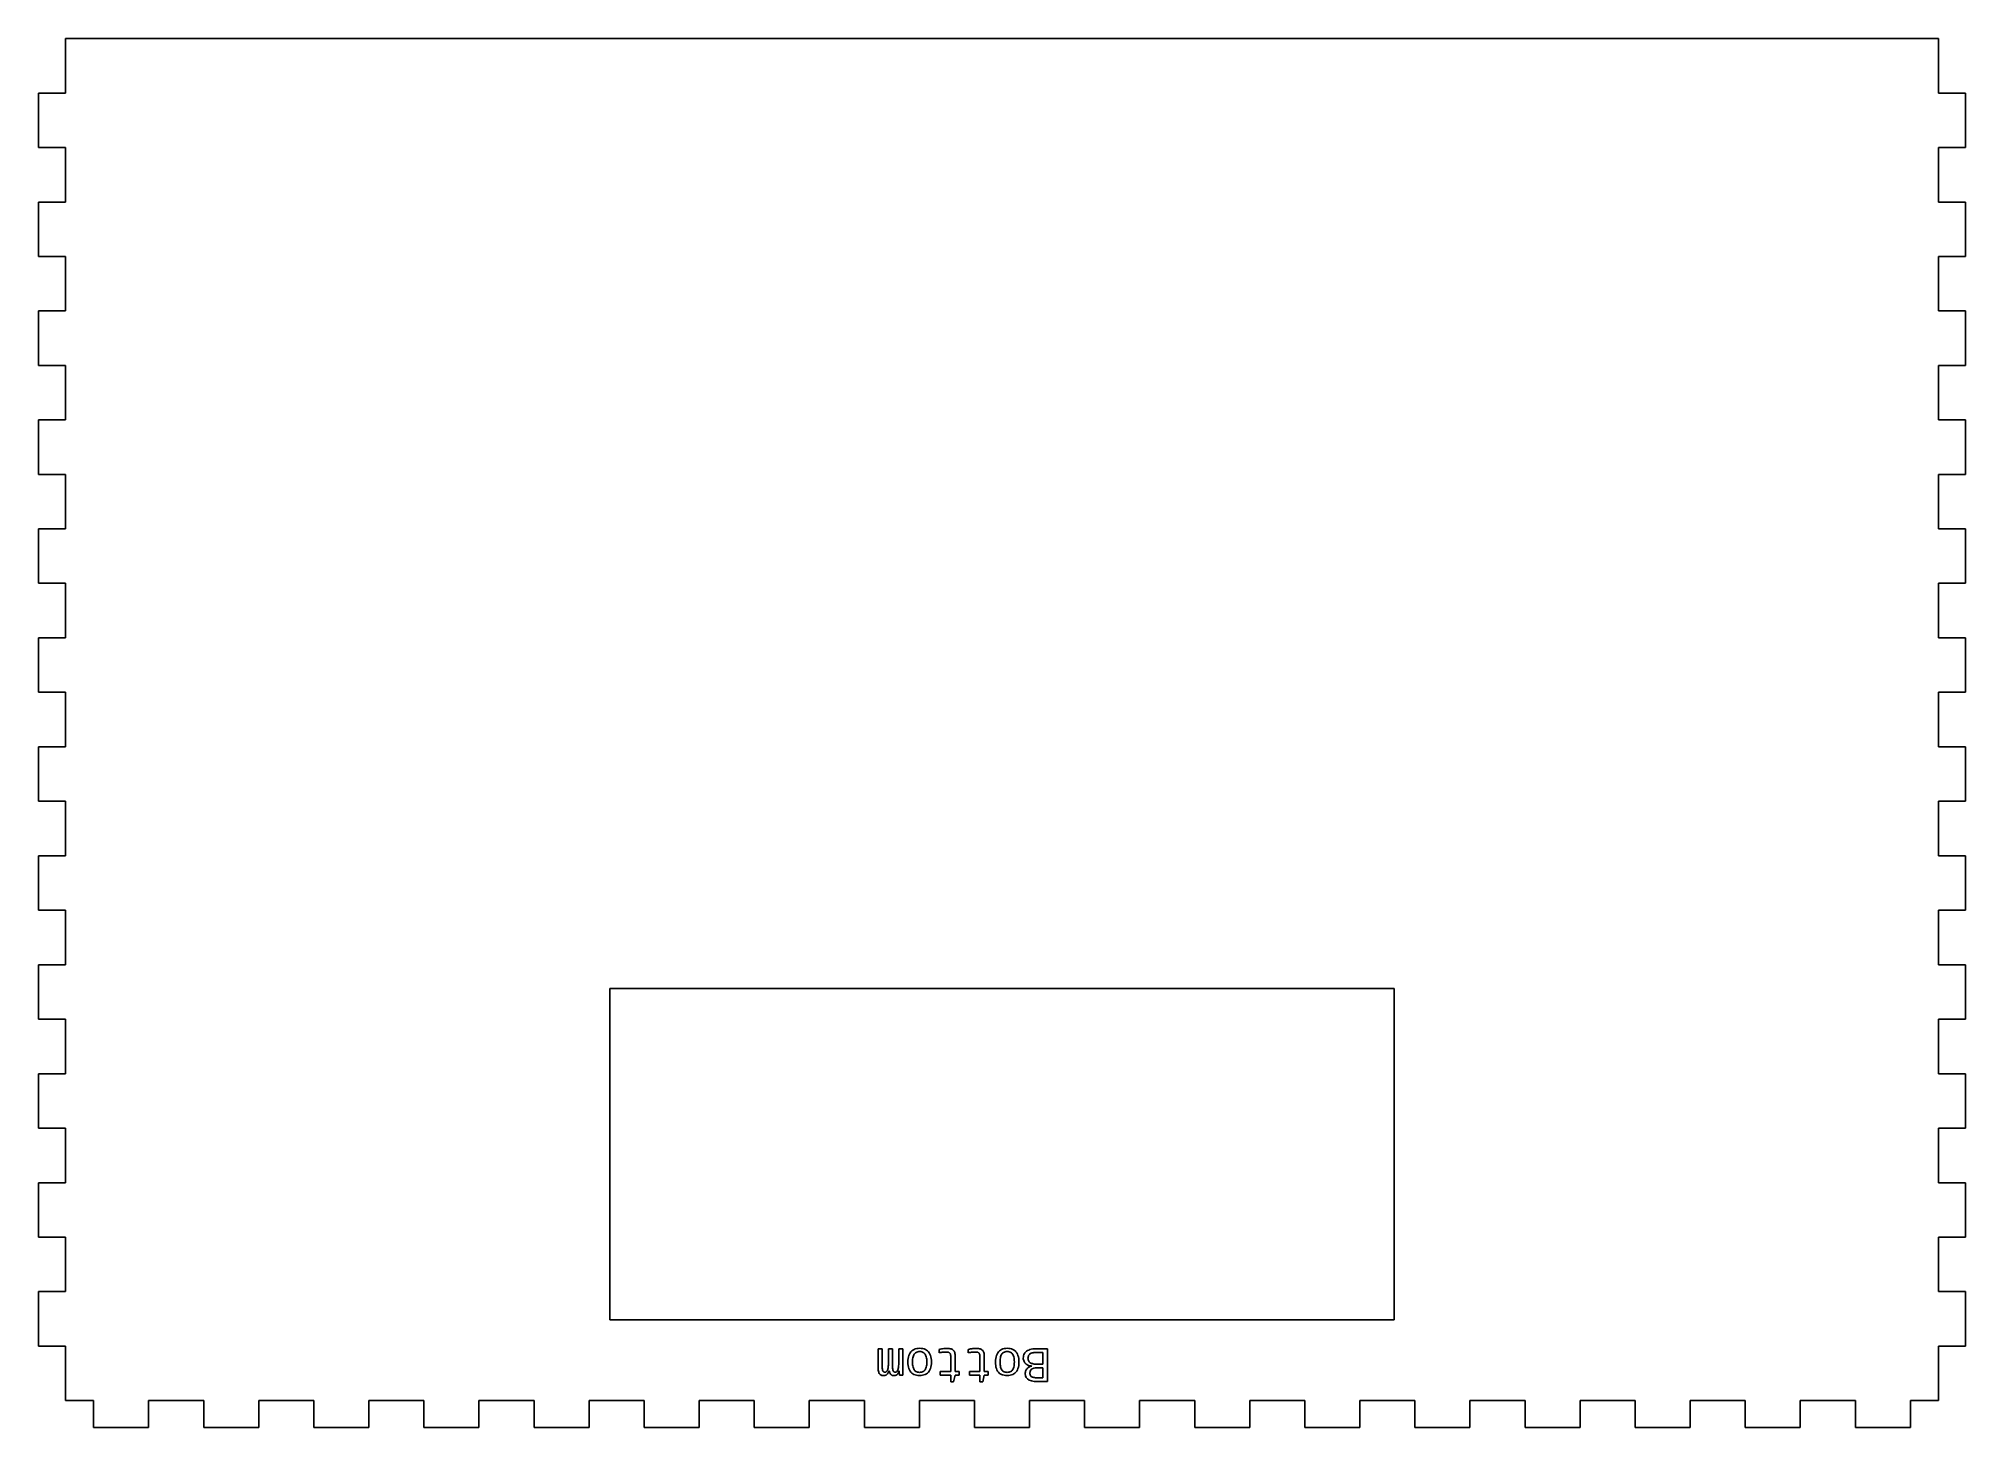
# Model space of a CAD drawing. Header units: metres. Extents: x -215 to 215, y -155 to 155.
import ezdxf

# ---------------------------------------------------------------- set-up
doc = ezdxf.new("R2010")
doc.units = ezdxf.units.M

msp = doc.modelspace()

# ---------------------------------------------------------------- linework, layer by layer
for p, q in [((208.995, 155), (-208.995, 155)), ((-208.995, 155), (-208.995, 142.835)), ((208.995, 142.835), (208.995, 155)), ((-208.995, 142.835), (-215, 142.835)), ((-215, 142.835), (-215, 130.685)), ((215, 142.835), (208.995, 142.835)), ((215, 130.685), (215, 142.835)), ((-215, 130.685), (-208.995, 130.685)), ((-208.995, 130.685), (-208.995, 118.515)), ((208.995, 118.515), (208.995, 130.685)), ((208.995, 130.685), (215, 130.685)), ((-208.995, 118.515), (-215, 118.515)), ((-215, 118.515), (-215, 106.365)), ((215, 118.515), (208.995, 118.515)), ((215, 106.365), (215, 118.515)), ((-215, 106.365), (-208.995, 106.365)), ((-208.995, 106.365), (-208.995, 94.195)), ((208.995, 94.195), (208.995, 106.365)), ((208.995, 106.365), (215, 106.365)), ((-208.995, 94.195), (-215, 94.195)), ((-215, 94.195), (-215, 82.045)), ((215, 94.195), (208.995, 94.195)), ((215, 82.045), (215, 94.195)), ((-215, 82.045), (-208.995, 82.045)), ((-208.995, 82.045), (-208.995, 69.875)), ((208.995, 69.875), (208.995, 82.045)), ((208.995, 82.045), (215, 82.045)), ((-208.995, 69.875), (-215, 69.875)), ((-215, 69.875), (-215, 57.725)), ((215, 69.875), (208.995, 69.875)), ((215, 57.725), (215, 69.875)), ((-215, 57.725), (-208.995, 57.725)), ((-208.995, 57.725), (-208.995, 45.555)), ((208.995, 45.555), (208.995, 57.725)), ((208.995, 57.725), (215, 57.725)), ((-208.995, 45.555), (-215, 45.555)), ((-215, 45.555), (-215, 33.405)), ((215, 45.555), (208.995, 45.555)), ((215, 33.405), (215, 45.555)), ((-215, 33.405), (-208.995, 33.405)), ((-208.995, 33.405), (-208.995, 21.235)), ((208.995, 21.235), (208.995, 33.405)), ((208.995, 33.405), (215, 33.405)), ((-208.995, 21.235), (-215, 21.235)), ((-215, 21.235), (-215, 9.08499)), ((215, 21.235), (208.995, 21.235)), ((215, 9.08499), (215, 21.235)), ((-215, 9.08499), (-208.995, 9.08499)), ((-208.995, 9.08499), (-208.995, -3.08499)), ((208.995, -3.08499), (208.995, 9.08499)), ((208.995, 9.08499), (215, 9.08499)), ((-208.995, -3.08499), (-215, -3.08499)), ((-215, -3.08499), (-215, -15.235)), ((215, -3.08499), (208.995, -3.08499)), ((215, -15.235), (215, -3.08499)), ((-215, -15.235), (-208.995, -15.235)), ((-208.995, -15.235), (-208.995, -27.405)), ((208.995, -27.405), (208.995, -15.235)), ((208.995, -15.235), (215, -15.235)), ((-208.995, -27.405), (-215, -27.405)), ((-215, -27.405), (-215, -39.555)), ((215, -27.405), (208.995, -27.405)), ((215, -39.555), (215, -27.405)), ((-215, -39.555), (-208.995, -39.555)), ((-208.995, -39.555), (-208.995, -51.725)), ((208.995, -51.725), (208.995, -39.555)), ((208.995, -39.555), (215, -39.555)), ((-208.995, -51.725), (-215, -51.725)), ((-215, -51.725), (-215, -63.875)), ((215, -51.725), (208.995, -51.725)), ((215, -63.875), (215, -51.725)), ((-87.5, -131), (-87.5, -57)), ((-87.5, -57), (87.5, -57)), ((87.5, -57), (87.5, -131)), ((-215, -63.875), (-208.995, -63.875)), ((-208.995, -63.875), (-208.995, -76.045)), ((208.995, -76.045), (208.995, -63.875)), ((208.995, -63.875), (215, -63.875)), ((-208.995, -76.045), (-215, -76.045)), ((-215, -76.045), (-215, -88.195)), ((215, -76.045), (208.995, -76.045)), ((215, -88.195), (215, -76.045)), ((-215, -88.195), (-208.995, -88.195)), ((-208.995, -88.195), (-208.995, -100.365)), ((208.995, -100.365), (208.995, -88.195)), ((208.995, -88.195), (215, -88.195)), ((-208.995, -100.365), (-215, -100.365)), ((-215, -100.365), (-215, -112.515)), ((215, -100.365), (208.995, -100.365)), ((215, -112.515), (215, -100.365)), ((-215, -112.515), (-208.995, -112.515)), ((-208.995, -112.515), (-208.995, -124.685)), ((208.995, -124.685), (208.995, -112.515)), ((208.995, -112.515), (215, -112.515)), ((-208.995, -124.685), (-215, -124.685)), ((-215, -124.685), (-215, -136.835)), ((215, -124.685), (208.995, -124.685)), ((215, -136.835), (215, -124.685)), ((87.5, -131), (-87.5, -131)), ((-215, -136.835), (-208.995, -136.835)), ((-208.995, -136.835), (-208.995, -148.995)), ((-27.6551, -141.351), (-27.6551, -137.44)), ((-27.6551, -137.44), (-26.7437, -137.44)), ((-26.7437, -137.44), (-26.7437, -141.162)), ((-25.3495, -140.841), (-25.3495, -137.44)), ((-25.3495, -137.44), (-24.438, -137.44)), ((-24.438, -137.44), (-24.438, -141.162)), ((-23.0439, -140.733), (-23.0439, -137.44)), ((-23.0439, -137.44), (-22.127, -137.44)), ((-22.127, -137.44), (-22.127, -142.057)), ((-19.8778, -137.731), (-19.6216, -137.587)), ((-19.6216, -137.587), (-19.3407, -137.476)), ((-19.3407, -137.476), (-19.0351, -137.396)), ((-19.0351, -137.396), (-18.7048, -137.348)), ((-18.7048, -137.348), (-18.3498, -137.332)), ((-18.3498, -137.332), (-18.0022, -137.348)), ((-18.0022, -137.348), (-17.6786, -137.396)), ((-17.6786, -137.396), (-17.3791, -137.477)), ((-17.3791, -137.477), (-17.1035, -137.59)), ((-17.1035, -137.59), (-16.852, -137.736)), ((-14.0517, -137.603), (-13.79, -137.537)), ((-13.79, -137.537), (-13.5291, -137.481)), ((-13.5291, -137.481), (-13.2688, -137.435)), ((-13.2688, -137.435), (-13.0092, -137.399)), ((-13.0092, -137.399), (-12.7502, -137.374)), ((-12.7502, -137.374), (-12.4919, -137.358)), ((-12.4919, -137.358), (-12.2343, -137.353)), ((-12.2343, -137.353), (-11.9922, -137.361)), ((-11.9922, -137.361), (-11.768, -137.384)), ((-11.768, -137.384), (-11.5617, -137.421)), ((-11.5617, -137.421), (-11.3734, -137.475)), ((-11.3734, -137.475), (-11.203, -137.543)), ((-11.203, -137.543), (-11.0506, -137.626)), ((-7.54016, -137.603), (-7.27855, -137.537)), ((-7.27855, -137.537), (-7.01761, -137.481)), ((-7.01761, -137.481), (-6.75731, -137.435)), ((-6.75731, -137.435), (-6.4977, -137.399)), ((-6.4977, -137.399), (-6.23874, -137.374)), ((-6.23874, -137.374), (-5.98044, -137.358)), ((-5.98044, -137.358), (-5.72279, -137.353)), ((-5.72279, -137.353), (-5.48068, -137.361)), ((-5.48068, -137.361), (-5.2565, -137.384)), ((-5.2565, -137.384), (-5.05025, -137.421)), ((-5.05025, -137.421), (-4.86192, -137.475)), ((-4.86192, -137.475), (-4.69153, -137.543)), ((-4.69153, -137.543), (-4.53908, -137.626)), ((-0.343384, -137.731), (-0.087158, -137.587)), ((-0.087158, -137.587), (0.193771, -137.476)), ((0.193771, -137.476), (0.49939, -137.396)), ((0.49939, -137.396), (0.829697, -137.348)), ((0.829697, -137.348), (1.18468, -137.332)), ((1.18468, -137.332), (1.53229, -137.348)), ((1.53229, -137.348), (1.85585, -137.396)), ((1.85585, -137.396), (2.1554, -137.477)), ((2.1554, -137.477), (2.43092, -137.59)), ((2.43092, -137.59), (2.68242, -137.736)), ((6.23734, -137.617), (6.53261, -137.54)), ((6.53261, -137.54), (6.85156, -137.484)), ((6.85156, -137.484), (7.19421, -137.451)), ((7.19421, -137.451), (7.56056, -137.44)), ((7.56056, -137.44), (10.1211, -137.44)), ((10.1211, -137.44), (10.1211, -144.758)), ((208.995, -148.995), (208.995, -136.835)), ((208.995, -136.835), (215, -136.835)), ((-27.6494, -141.662), (-27.6551, -141.351)), ((-27.6325, -141.945), (-27.6494, -141.662)), ((-26.7437, -141.162), (-26.741, -141.39)), ((-26.741, -141.39), (-26.7329, -141.598)), ((-26.7329, -141.598), (-26.7193, -141.785)), ((-26.7193, -141.785), (-26.7003, -141.952)), ((-25.4561, -141.911), (-25.4177, -141.734)), ((-25.4177, -141.734), (-25.3879, -141.539)), ((-25.3879, -141.539), (-25.3665, -141.325)), ((-25.3665, -141.325), (-25.3538, -141.093)), ((-25.3538, -141.093), (-25.3495, -140.841)), ((-24.438, -141.162), (-24.4353, -141.39)), ((-24.4353, -141.39), (-24.4272, -141.598)), ((-24.4272, -141.598), (-24.4137, -141.785)), ((-24.4137, -141.785), (-24.3947, -141.952)), ((-23.2013, -141.987), (-23.1532, -141.816)), ((-23.1532, -141.816), (-23.1138, -141.629)), ((-23.1138, -141.629), (-23.0833, -141.428)), ((-23.0833, -141.428), (-23.0614, -141.211)), ((-23.0614, -141.211), (-23.0483, -140.98)), ((-23.0483, -140.98), (-23.0439, -140.733)), ((-20.9971, -140.38), (-20.9832, -139.971)), ((-20.9839, -140.802), (-20.9971, -140.38)), ((-20.9444, -141.191), (-20.9839, -140.802)), ((-20.9832, -139.971), (-20.9415, -139.591)), ((-20.8786, -141.549), (-20.9444, -141.191)), ((-20.9415, -139.591), (-20.8721, -139.239)), ((-20.7863, -141.875), (-20.8786, -141.549)), ((-20.8721, -139.239), (-20.7748, -138.915)), ((-20.6677, -142.17), (-20.7863, -141.875)), ((-20.7748, -138.915), (-20.6497, -138.62)), ((-20.6497, -138.62), (-20.4969, -138.354)), ((-20.4969, -138.354), (-20.3163, -138.115)), ((-20.3163, -138.115), (-20.1094, -137.907)), ((-20.1094, -137.907), (-19.8778, -137.731)), ((-19.964, -140.059), (-19.9718, -140.38)), ((-19.9718, -140.38), (-19.9643, -140.702)), ((-19.9643, -140.702), (-19.9415, -140.999)), ((-19.9404, -139.762), (-19.964, -140.059)), ((-19.9415, -140.999), (-19.9036, -141.271)), ((-19.9011, -139.488), (-19.9404, -139.762)), ((-19.9036, -141.271), (-19.8505, -141.52)), ((-19.8461, -139.239), (-19.9011, -139.488)), ((-19.8505, -141.52), (-19.7822, -141.745)), ((-19.7753, -139.013), (-19.8461, -139.239)), ((-19.7822, -141.745), (-19.6988, -141.945)), ((-19.6888, -138.811), (-19.7753, -139.013)), ((-19.5867, -138.634), (-19.6888, -138.811)), ((-19.4669, -138.48), (-19.5867, -138.634)), ((-19.3276, -138.349), (-19.4669, -138.48)), ((-19.1688, -138.243), (-19.3276, -138.349)), ((-18.9906, -138.16), (-19.1688, -138.243)), ((-18.7928, -138.1), (-18.9906, -138.16)), ((-18.5756, -138.065), (-18.7928, -138.1)), ((-18.3389, -138.053), (-18.5756, -138.065)), ((-18.1237, -138.065), (-18.3389, -138.053)), ((-17.9244, -138.102), (-18.1237, -138.065)), ((-17.741, -138.162), (-17.9244, -138.102)), ((-17.5736, -138.247), (-17.741, -138.162)), ((-17.4221, -138.356), (-17.5736, -138.247)), ((-17.2866, -138.489), (-17.4221, -138.356)), ((-17.1671, -138.647), (-17.2866, -138.489)), ((-17.0634, -138.828), (-17.1671, -138.647)), ((-16.9758, -139.031), (-17.0634, -138.828)), ((-17.0634, -141.932), (-16.9758, -141.73)), ((-16.904, -139.256), (-16.9758, -139.031)), ((-16.9758, -141.73), (-16.904, -141.506)), ((-16.8482, -139.504), (-16.904, -139.256)), ((-16.904, -141.506), (-16.8482, -141.259)), ((-16.852, -137.736), (-16.6246, -137.913)), ((-16.8084, -139.774), (-16.8482, -139.504)), ((-16.8482, -141.259), (-16.8084, -140.989)), ((-16.7845, -140.066), (-16.8084, -139.774)), ((-16.8084, -140.989), (-16.7845, -140.696)), ((-16.7765, -140.38), (-16.7845, -140.066)), ((-16.7845, -140.696), (-16.7765, -140.38)), ((-16.6246, -137.913), (-16.4211, -138.124)), ((-16.4211, -138.124), (-16.2434, -138.364)), ((-16.2434, -138.364), (-16.093, -138.631)), ((-15.9753, -141.865), (-16.1013, -142.159)), ((-16.093, -138.631), (-15.97, -138.926)), ((-15.8773, -141.54), (-15.9753, -141.865)), ((-15.97, -138.926), (-15.8743, -139.248)), ((-15.8072, -141.184), (-15.8773, -141.54)), ((-15.8743, -139.248), (-15.8059, -139.598)), ((-15.7652, -140.797), (-15.8072, -141.184)), ((-15.8059, -139.598), (-15.7649, -139.976)), ((-15.7512, -140.38), (-15.7652, -140.797)), ((-15.7649, -139.976), (-15.7512, -140.38)), ((-14.0517, -138.346), (-14.0517, -137.603)), ((-13.8022, -138.297), (-14.0517, -138.346)), ((-13.5592, -138.256), (-13.8022, -138.297)), ((-13.3226, -138.222), (-13.5592, -138.256)), ((-13.0924, -138.195), (-13.3226, -138.222)), ((-12.8687, -138.177), (-13.0924, -138.195)), ((-12.6514, -138.165), (-12.8687, -138.177)), ((-12.4404, -138.162), (-12.6514, -138.165)), ((-12.2961, -138.166), (-12.4404, -138.162)), ((-12.1639, -138.178), (-12.2961, -138.166)), ((-12.0437, -138.199), (-12.1639, -138.178)), ((-11.9356, -138.229), (-12.0437, -138.199)), ((-11.8395, -138.267), (-11.9356, -138.229)), ((-11.7556, -138.313), (-11.8395, -138.267)), ((-11.6836, -138.368), (-11.7556, -138.313)), ((-11.6225, -138.431), (-11.6836, -138.368)), ((-11.5707, -138.504), (-11.6225, -138.431)), ((-11.5284, -138.585), (-11.5707, -138.504)), ((-11.4954, -138.676), (-11.5284, -138.585)), ((-11.4719, -138.776), (-11.4954, -138.676)), ((-11.4578, -138.885), (-11.4719, -138.776)), ((-11.4531, -139.002), (-11.4578, -138.885)), ((-11.4531, -142.54), (-11.4531, -139.002)), ((-11.0506, -137.626), (-10.916, -137.725)), ((-10.916, -137.725), (-10.7995, -137.84)), ((-10.7995, -137.84), (-10.7008, -137.972)), ((-10.7008, -137.972), (-10.6201, -138.123)), ((-10.6201, -138.123), (-10.5573, -138.29)), ((-10.5573, -138.29), (-10.5125, -138.476)), ((-10.5125, -138.476), (-10.4856, -138.679)), ((-10.4856, -138.679), (-10.4766, -138.899)), ((-10.4766, -138.899), (-10.4766, -142.54)), ((-7.54016, -138.346), (-7.54016, -137.603)), ((-7.29073, -138.297), (-7.54016, -138.346)), ((-7.04771, -138.256), (-7.29073, -138.297)), ((-6.81113, -138.222), (-7.04771, -138.256)), ((-6.58096, -138.195), (-6.81113, -138.222)), ((-6.35721, -138.177), (-6.58096, -138.195)), ((-6.13988, -138.165), (-6.35721, -138.177)), ((-5.92896, -138.162), (-6.13988, -138.165)), ((-5.78464, -138.166), (-5.92896, -138.162)), ((-5.65239, -138.178), (-5.78464, -138.166)), ((-5.53221, -138.199), (-5.65239, -138.178)), ((-5.42409, -138.229), (-5.53221, -138.199)), ((-5.32805, -138.267), (-5.42409, -138.229)), ((-5.24406, -138.313), (-5.32805, -138.267)), ((-5.17216, -138.368), (-5.24406, -138.313)), ((-5.11099, -138.431), (-5.17216, -138.368)), ((-5.05923, -138.504), (-5.11099, -138.431)), ((-5.01689, -138.585), (-5.05923, -138.504)), ((-4.98395, -138.676), (-5.01689, -138.585)), ((-4.96042, -138.776), (-4.98395, -138.676)), ((-4.9463, -138.885), (-4.96042, -138.776)), ((-4.9416, -139.002), (-4.9463, -138.885)), ((-4.9416, -142.54), (-4.9416, -139.002)), ((-4.53908, -137.626), (-4.40456, -137.725)), ((-4.40456, -137.725), (-4.28798, -137.84)), ((-4.28798, -137.84), (-4.18933, -137.972)), ((-4.18933, -137.972), (-4.10861, -138.123)), ((-4.10861, -138.123), (-4.04584, -138.29)), ((-4.04584, -138.29), (-4.00099, -138.476)), ((-4.00099, -138.476), (-3.97409, -138.679)), ((-3.97409, -138.679), (-3.96512, -138.899)), ((-3.96512, -138.899), (-3.96512, -142.54)), ((-1.46268, -140.38), (-1.44878, -139.971)), ((-1.44951, -140.802), (-1.46268, -140.38)), ((-1.40997, -141.191), (-1.44951, -140.802)), ((-1.44878, -139.971), (-1.40709, -139.591)), ((-1.3441, -141.549), (-1.40997, -141.191)), ((-1.40709, -139.591), (-1.33762, -139.239)), ((-1.25186, -141.875), (-1.3441, -141.549)), ((-1.33762, -139.239), (-1.24034, -138.915)), ((-1.13329, -142.17), (-1.25186, -141.875)), ((-1.24034, -138.915), (-1.1153, -138.62)), ((-1.1153, -138.62), (-0.962433, -138.354)), ((-0.962433, -138.354), (-0.781799, -138.115)), ((-0.781799, -138.115), (-0.574936, -137.907)), ((-0.574936, -137.907), (-0.343384, -137.731)), ((-0.429535, -140.059), (-0.437393, -140.38)), ((-0.437393, -140.38), (-0.42981, -140.702)), ((-0.42981, -140.702), (-0.407059, -140.999)), ((-0.405945, -139.762), (-0.429535, -140.059)), ((-0.407059, -140.999), (-0.369125, -141.271)), ((-0.366638, -139.488), (-0.405945, -139.762)), ((-0.369125, -141.271), (-0.316025, -141.52)), ((-0.311615, -139.239), (-0.366638, -139.488)), ((-0.316025, -141.52), (-0.247757, -141.745)), ((-0.24086, -139.013), (-0.311615, -139.239)), ((-0.247757, -141.745), (-0.164322, -141.945)), ((-0.154388, -138.811), (-0.24086, -139.013)), ((-0.0522, -138.634), (-0.154388, -138.811)), ((0.067596, -138.48), (-0.0522, -138.634)), ((0.206879, -138.349), (0.067596, -138.48)), ((0.365646, -138.243), (0.206879, -138.349)), ((0.5439, -138.16), (0.365646, -138.243)), ((0.741638, -138.1), (0.5439, -138.16)), ((0.958862, -138.065), (0.741638, -138.1)), ((1.19556, -138.053), (0.958862, -138.065)), ((1.4108, -138.065), (1.19556, -138.053)), ((1.61008, -138.102), (1.4108, -138.065)), ((1.79343, -138.162), (1.61008, -138.102)), ((1.96083, -138.247), (1.79343, -138.162)), ((2.1123, -138.356), (1.96083, -138.247)), ((2.24782, -138.489), (2.1123, -138.356)), ((2.3674, -138.647), (2.24782, -138.489)), ((2.47102, -138.828), (2.3674, -138.647)), ((2.5587, -139.031), (2.47102, -138.828)), ((2.47102, -141.932), (2.5587, -141.73)), ((2.63043, -139.256), (2.5587, -139.031)), ((2.5587, -141.73), (2.63043, -141.506)), ((2.68623, -139.504), (2.63043, -139.256)), ((2.63043, -141.506), (2.68623, -141.259)), ((2.68242, -137.736), (2.90988, -137.913)), ((2.72607, -139.774), (2.68623, -139.504)), ((2.68623, -141.259), (2.72607, -140.989)), ((2.75, -140.066), (2.72607, -139.774)), ((2.72607, -140.989), (2.75, -140.696)), ((2.75797, -140.38), (2.75, -140.066)), ((2.75, -140.696), (2.75797, -140.38)), ((2.90988, -137.913), (3.11333, -138.124)), ((3.11333, -138.124), (3.29106, -138.364)), ((3.29106, -138.364), (3.44145, -138.631)), ((3.55916, -141.865), (3.43312, -142.159)), ((3.44145, -138.631), (3.5645, -138.926)), ((3.6572, -141.54), (3.55916, -141.865)), ((3.5645, -138.926), (3.6602, -139.248)), ((3.72722, -141.184), (3.6572, -141.54)), ((3.6602, -139.248), (3.72856, -139.598)), ((3.76924, -140.797), (3.72722, -141.184)), ((3.72856, -139.598), (3.76958, -139.976)), ((3.78325, -140.38), (3.76924, -140.797)), ((3.76958, -139.976), (3.78325, -140.38)), ((4.75041, -139.502), (4.76558, -139.231)), ((4.76054, -139.706), (4.75041, -139.502)), ((4.79092, -139.9), (4.76054, -139.706)), ((4.76558, -139.231), (4.81108, -138.979)), ((4.84158, -140.083), (4.79092, -139.9)), ((4.81108, -138.979), (4.88693, -138.744)), ((4.91249, -140.257), (4.84158, -140.083)), ((4.88693, -138.744), (4.99312, -138.527)), ((5.00368, -140.42), (4.91249, -140.257)), ((4.99312, -138.527), (5.12964, -138.328)), ((5.11511, -140.574), (5.00368, -140.42)), ((5.24681, -140.717), (5.11511, -140.574)), ((5.12964, -138.328), (5.29649, -138.146)), ((5.39699, -140.847), (5.24681, -140.717)), ((5.29649, -138.146), (5.49368, -137.982)), ((5.56389, -140.961), (5.39699, -140.847)), ((5.48228, -142.009), (5.58592, -141.878)), ((5.49368, -137.982), (5.71788, -137.839)), ((5.74751, -141.06), (5.56389, -140.961)), ((5.58592, -141.878), (5.70328, -141.757)), ((5.70328, -141.757), (5.83214, -141.649)), ((5.71788, -137.839), (5.96576, -137.717)), ((5.94785, -141.143), (5.74751, -141.06)), ((5.80658, -139.41), (5.79745, -139.594)), ((5.79745, -139.594), (5.8073, -139.764)), ((5.83398, -139.24), (5.80658, -139.41)), ((5.8073, -139.764), (5.83685, -139.923)), ((5.83214, -141.649), (5.9725, -141.553)), ((5.87965, -139.084), (5.83398, -139.24)), ((5.83685, -139.923), (5.88612, -140.07)), ((5.9436, -138.942), (5.87965, -139.084)), ((5.88612, -140.07), (5.95509, -140.205)), ((6.02582, -138.813), (5.9436, -138.942)), ((6.16489, -141.21), (5.94785, -141.143)), ((5.95509, -140.205), (6.04378, -140.328)), ((5.96576, -137.717), (6.23734, -137.617)), ((5.9725, -141.553), (6.12439, -141.47)), ((6.1263, -138.699), (6.02582, -138.813)), ((6.04378, -140.328), (6.15216, -140.439)), ((6.12439, -141.47), (6.2878, -141.4)), ((6.24504, -138.598), (6.1263, -138.699)), ((6.15216, -140.439), (6.28024, -140.538)), ((6.39865, -141.261), (6.16489, -141.21)), ((6.38315, -138.511), (6.24504, -138.598)), ((6.28024, -140.538), (6.42783, -140.624)), ((6.2878, -141.4), (6.46271, -141.342)), ((6.54173, -138.437), (6.38315, -138.511)), ((6.64912, -141.297), (6.39865, -141.261)), ((6.42783, -140.624), (6.59467, -140.697)), ((6.46271, -141.342), (6.64912, -141.297)), ((6.7683, -141.889), (6.53581, -142.058)), ((6.72081, -138.377), (6.54173, -138.437)), ((6.59467, -140.697), (6.78078, -140.757)), ((6.92036, -138.33), (6.72081, -138.377)), ((7.06721, -141.768), (6.7683, -141.889)), ((6.78078, -140.757), (6.98615, -140.803)), ((7.1404, -138.297), (6.92036, -138.33)), ((6.98615, -140.803), (7.21078, -140.837)), ((7.43256, -141.696), (7.06721, -141.768)), ((7.38092, -138.277), (7.1404, -138.297)), ((7.21078, -140.837), (7.45468, -140.857)), ((7.64192, -138.27), (7.38092, -138.277)), ((7.86433, -141.672), (7.43256, -141.696)), ((7.45468, -140.857), (7.71785, -140.863)), ((9.08496, -138.27), (7.64192, -138.27)), ((7.71785, -140.863), (9.08496, -140.863)), ((9.08496, -141.672), (7.86433, -141.672)), ((9.08496, -140.863), (9.08496, -138.27)), ((9.08496, -143.928), (9.08496, -141.672)), ((-27.6043, -142.201), (-27.6325, -141.945)), ((-27.5647, -142.429), (-27.6043, -142.201)), ((-27.5139, -142.631), (-27.5647, -142.429)), ((-27.4518, -142.805), (-27.5139, -142.631)), ((-27.3784, -142.952), (-27.4518, -142.805)), ((-27.2919, -143.076), (-27.3784, -142.952)), ((-27.1906, -143.18), (-27.2919, -143.076)), ((-27.0745, -143.266), (-27.1906, -143.18)), ((-26.9435, -143.333), (-27.0745, -143.266)), ((-26.7977, -143.38), (-26.9435, -143.333)), ((-26.6371, -143.409), (-26.7977, -143.38)), ((-26.7003, -141.952), (-26.6759, -142.099)), ((-26.6759, -142.099), (-26.646, -142.225)), ((-26.646, -142.225), (-26.6108, -142.331)), ((-26.4617, -143.418), (-26.6371, -143.409)), ((-26.6108, -142.331), (-26.5683, -142.419)), ((-26.5683, -142.419), (-26.5169, -142.494)), ((-26.5169, -142.494), (-26.4565, -142.555)), ((-26.3331, -143.413), (-26.4617, -143.418)), ((-26.4565, -142.555), (-26.3871, -142.603)), ((-26.3871, -142.603), (-26.3088, -142.637)), ((-26.2112, -143.398), (-26.3331, -143.413)), ((-26.3088, -142.637), (-26.2215, -142.657)), ((-26.2215, -142.657), (-26.1253, -142.664)), ((-26.0957, -143.373), (-26.2112, -143.398)), ((-26.1253, -142.664), (-26.026, -142.655)), ((-25.9868, -143.339), (-26.0957, -143.373)), ((-26.026, -142.655), (-25.9329, -142.627)), ((-25.8845, -143.294), (-25.9868, -143.339)), ((-25.9329, -142.627), (-25.8458, -142.581)), ((-25.7886, -143.239), (-25.8845, -143.294)), ((-25.8458, -142.581), (-25.7648, -142.515)), ((-25.6993, -143.174), (-25.7886, -143.239)), ((-25.7648, -142.515), (-25.6899, -142.432)), ((-25.615, -143.098), (-25.6993, -143.174)), ((-25.6899, -142.432), (-25.6211, -142.329)), ((-25.6211, -142.329), (-25.5584, -142.209)), ((-25.5342, -143.008), (-25.615, -143.098)), ((-25.5584, -142.209), (-25.503, -142.069)), ((-25.4567, -142.904), (-25.5342, -143.008)), ((-25.503, -142.069), (-25.4561, -141.911)), ((-25.3827, -142.787), (-25.4567, -142.904)), ((-25.3122, -142.657), (-25.3827, -142.787)), ((-25.245, -142.513), (-25.3122, -142.657)), ((-25.1813, -142.355), (-25.245, -142.513)), ((-25.1705, -142.355), (-25.1813, -142.355)), ((-25.1383, -142.504), (-25.1705, -142.355)), ((-25.1007, -142.642), (-25.1383, -142.504)), ((-25.0577, -142.768), (-25.1007, -142.642)), ((-25.0093, -142.883), (-25.0577, -142.768)), ((-24.9554, -142.986), (-25.0093, -142.883)), ((-24.8961, -143.078), (-24.9554, -142.986)), ((-24.8314, -143.158), (-24.8961, -143.078)), ((-24.7591, -143.227), (-24.8314, -143.158)), ((-24.6768, -143.285), (-24.7591, -143.227)), ((-24.5848, -143.333), (-24.6768, -143.285)), ((-24.4829, -143.37), (-24.5848, -143.333)), ((-24.3711, -143.397), (-24.4829, -143.37)), ((-24.3947, -141.952), (-24.3703, -142.099)), ((-24.2495, -143.413), (-24.3711, -143.397)), ((-24.3703, -142.099), (-24.3404, -142.225)), ((-24.3404, -142.225), (-24.3052, -142.331)), ((-24.3052, -142.331), (-24.2627, -142.419)), ((-24.2627, -142.419), (-24.2113, -142.494)), ((-24.1181, -143.418), (-24.2495, -143.413)), ((-24.2113, -142.494), (-24.1509, -142.555)), ((-24.1509, -142.555), (-24.0816, -142.603)), ((-24, -143.413), (-24.1181, -143.418)), ((-24.0816, -142.603), (-24.0032, -142.637)), ((-24.0032, -142.637), (-23.9159, -142.657)), ((-23.8877, -143.398), (-24, -143.413)), ((-23.9159, -142.657), (-23.8197, -142.664)), ((-23.7812, -143.372), (-23.8877, -143.398)), ((-23.8197, -142.664), (-23.7232, -142.654)), ((-23.6805, -143.336), (-23.7812, -143.372)), ((-23.7232, -142.654), (-23.6321, -142.622)), ((-23.5855, -143.29), (-23.6805, -143.336)), ((-23.6321, -142.622), (-23.5465, -142.569)), ((-23.4962, -143.233), (-23.5855, -143.29)), ((-23.5465, -142.569), (-23.4662, -142.494)), ((-23.4128, -143.166), (-23.4962, -143.233)), ((-23.4662, -142.494), (-23.3914, -142.399)), ((-23.3342, -143.088), (-23.4128, -143.166)), ((-23.3914, -142.399), (-23.3221, -142.282)), ((-23.2596, -142.997), (-23.3342, -143.088)), ((-23.3221, -142.282), (-23.2581, -142.143)), ((-23.1889, -142.895), (-23.2596, -142.997)), ((-23.2581, -142.143), (-23.2013, -141.987)), ((-23.1223, -142.779), (-23.1889, -142.895)), ((-23.0596, -142.652), (-23.1223, -142.779)), ((-23.0009, -142.512), (-23.0596, -142.652)), ((-22.9462, -142.36), (-23.0009, -142.512)), ((-22.9353, -142.36), (-22.9462, -142.36)), ((-22.9353, -142.621), (-22.9353, -142.36)), ((-22.9028, -143.31), (-22.9353, -142.621)), ((-22.0945, -143.31), (-22.9028, -143.31)), ((-22.127, -142.057), (-22.1263, -142.333)), ((-22.1263, -142.333), (-22.1244, -142.577)), ((-22.1244, -142.577), (-22.121, -142.789)), ((-22.121, -142.789), (-22.1164, -142.968)), ((-22.1164, -142.968), (-22.1104, -143.115)), ((-22.1104, -143.115), (-22.1031, -143.228)), ((-22.1031, -143.228), (-22.0945, -143.31)), ((-20.5228, -142.433), (-20.6677, -142.17)), ((-20.3515, -142.664), (-20.5228, -142.433)), ((-20.1533, -142.864), (-20.3515, -142.664)), ((-19.9273, -143.034), (-20.1533, -142.864)), ((-19.6737, -143.172), (-19.9273, -143.034)), ((-19.6988, -141.945), (-19.6002, -142.122)), ((-19.3923, -143.28), (-19.6737, -143.172)), ((-19.6002, -142.122), (-19.4846, -142.274)), ((-19.4846, -142.274), (-19.3504, -142.403)), ((-19.0834, -143.357), (-19.3923, -143.28)), ((-19.3504, -142.403), (-19.1975, -142.509)), ((-19.1975, -142.509), (-19.0258, -142.591)), ((-18.7467, -143.403), (-19.0834, -143.357)), ((-19.0258, -142.591), (-18.8354, -142.65)), ((-18.8354, -142.65), (-18.6264, -142.685)), ((-18.3823, -143.418), (-18.7467, -143.403)), ((-18.6264, -142.685), (-18.3986, -142.697)), ((-18.3986, -142.697), (-18.1675, -142.685)), ((-18.0344, -143.403), (-18.3823, -143.418)), ((-18.1675, -142.685), (-17.9548, -142.649)), ((-17.7098, -143.356), (-18.0344, -143.403)), ((-17.9548, -142.649), (-17.7605, -142.589)), ((-17.7605, -142.589), (-17.5846, -142.505)), ((-17.4086, -143.278), (-17.7098, -143.356)), ((-17.5846, -142.505), (-17.427, -142.398)), ((-17.427, -142.398), (-17.2879, -142.266)), ((-17.1308, -143.169), (-17.4086, -143.278)), ((-17.2879, -142.266), (-17.1671, -142.111)), ((-17.1671, -142.111), (-17.0634, -141.932)), ((-16.8763, -143.029), (-17.1308, -143.169)), ((-16.6452, -142.858), (-16.8763, -143.029)), ((-16.4375, -142.656), (-16.6452, -142.858)), ((-16.2554, -142.423), (-16.4375, -142.656)), ((-16.1013, -142.159), (-16.2554, -142.423)), ((-13.7967, -143.31), (-13.7967, -142.54)), ((-13.7967, -142.54), (-11.4531, -142.54)), ((-11.4531, -143.31), (-13.7967, -143.31)), ((-11.4531, -144.84), (-11.4531, -143.31)), ((-10.8021, -144.84), (-11.4531, -144.84)), ((-10.4875, -143.31), (-10.8021, -144.84)), ((-9.56517, -143.31), (-10.4875, -143.31)), ((-10.4766, -142.54), (-9.56517, -142.54)), ((-9.56517, -142.54), (-9.56517, -143.31)), ((-7.2852, -143.31), (-7.2852, -142.54)), ((-7.2852, -142.54), (-4.9416, -142.54)), ((-4.9416, -143.31), (-7.2852, -143.31)), ((-4.9416, -144.84), (-4.9416, -143.31)), ((-4.29063, -144.84), (-4.9416, -144.84)), ((-3.976, -143.31), (-4.29063, -144.84)), ((-3.05368, -143.31), (-3.976, -143.31)), ((-3.96512, -142.54), (-3.05368, -142.54)), ((-3.05368, -142.54), (-3.05368, -143.31)), ((-0.988358, -142.433), (-1.13329, -142.17)), ((-0.817078, -142.664), (-0.988358, -142.433)), ((-0.618805, -142.864), (-0.817078, -142.664)), ((-0.392853, -143.034), (-0.618805, -142.864)), ((-0.139221, -143.172), (-0.392853, -143.034)), ((-0.164322, -141.945), (-0.06572, -142.122)), ((0.142105, -143.28), (-0.139221, -143.172)), ((-0.06572, -142.122), (0.049805, -142.274)), ((0.049805, -142.274), (0.184052, -142.403)), ((0.451096, -143.357), (0.142105, -143.28)), ((0.184052, -142.403), (0.33699, -142.509)), ((0.33699, -142.509), (0.508652, -142.591)), ((0.787766, -143.403), (0.451096, -143.357)), ((0.508652, -142.591), (0.69902, -142.65)), ((0.69902, -142.65), (0.908096, -142.685)), ((1.15213, -143.418), (0.787766, -143.403)), ((0.908096, -142.685), (1.13588, -142.697)), ((1.13588, -142.697), (1.36694, -142.685)), ((1.50005, -143.403), (1.15213, -143.418)), ((1.36694, -142.685), (1.57964, -142.649)), ((1.82462, -143.356), (1.50005, -143.403)), ((1.57964, -142.649), (1.77394, -142.589)), ((1.77394, -142.589), (1.94987, -142.505)), ((2.12582, -143.278), (1.82462, -143.356)), ((1.94987, -142.505), (2.10742, -142.398)), ((2.10742, -142.398), (2.2466, -142.266)), ((2.40366, -143.169), (2.12582, -143.278)), ((2.2466, -142.266), (2.3674, -142.111)), ((2.3674, -142.111), (2.47102, -141.932)), ((2.65814, -143.029), (2.40366, -143.169)), ((2.88925, -142.858), (2.65814, -143.029)), ((3.097, -142.656), (2.88925, -142.858)), ((3.27907, -142.423), (3.097, -142.656)), ((3.43312, -142.159), (3.27907, -142.423)), ((5.19528, -142.984), (5.20326, -142.8)), ((5.2502, -143.455), (5.19528, -142.984)), ((5.20326, -142.8), (5.22717, -142.624)), ((5.22717, -142.624), (5.26704, -142.457)), ((5.41495, -143.853), (5.2502, -143.455)), ((5.26704, -142.457), (5.32285, -142.299)), ((5.32285, -142.299), (5.39459, -142.15)), ((5.39459, -142.15), (5.48228, -142.009)), ((5.68951, -144.179), (5.41495, -143.853)), ((6.07391, -144.432), (5.68951, -144.179)), ((6.56815, -144.613), (6.07391, -144.432)), ((6.2701, -142.54), (6.23689, -142.854)), ((6.23689, -142.854), (6.24524, -143.013)), ((6.24524, -143.013), (6.27032, -143.159)), ((6.36974, -142.275), (6.2701, -142.54)), ((6.27032, -143.159), (6.31212, -143.29)), ((6.31212, -143.29), (6.37064, -143.409)), ((6.53581, -142.058), (6.36974, -142.275)), ((6.37064, -143.409), (6.44586, -143.513)), ((6.44586, -143.513), (6.53781, -143.604)), ((6.53781, -143.604), (6.64648, -143.681)), ((7.1722, -144.722), (6.56815, -144.613)), ((6.64648, -143.681), (6.77185, -143.747)), ((6.77185, -143.747), (6.91394, -143.802)), ((6.91394, -143.802), (7.07275, -143.848)), ((7.07275, -143.848), (7.24829, -143.883)), ((7.88609, -144.758), (7.1722, -144.722)), ((7.24829, -143.883), (7.44054, -143.908)), ((7.44054, -143.908), (7.64951, -143.923)), ((7.64951, -143.923), (7.87521, -143.928)), ((7.87521, -143.928), (9.08496, -143.928)), ((10.1211, -144.758), (7.88609, -144.758)), ((-208.995, -148.995), (-202.709, -148.995)), ((-202.709, -148.995), (-202.709, -155)), ((-190.434, -148.995), (-178.138, -148.995)), ((-190.434, -155), (-190.434, -148.995)), ((-178.138, -148.995), (-178.138, -155)), ((-165.862, -155), (-165.862, -148.995)), ((-165.862, -148.995), (-153.566, -148.995)), ((-153.566, -148.995), (-153.566, -155)), ((-141.291, -155), (-141.291, -148.995)), ((-141.291, -148.995), (-128.995, -148.995)), ((-128.995, -148.995), (-128.995, -155)), ((-116.719, -155), (-116.719, -148.995)), ((-116.719, -148.995), (-104.424, -148.995)), ((-104.424, -148.995), (-104.424, -155)), ((-92.1479, -155), (-92.1479, -148.995)), ((-92.1479, -148.995), (-79.8521, -148.995)), ((-79.8521, -148.995), (-79.8521, -155)), ((-67.5764, -155), (-67.5764, -148.995)), ((-67.5764, -148.995), (-55.2807, -148.995)), ((-55.2807, -148.995), (-55.2807, -155)), ((-43.005, -155), (-43.005, -148.995)), ((-43.005, -148.995), (-30.7093, -148.995)), ((-30.7093, -148.995), (-30.7093, -155)), ((-18.4336, -155), (-18.4336, -148.995)), ((-18.4336, -148.995), (-6.13785, -148.995)), ((-6.13785, -148.995), (-6.13785, -155)), ((6.13785, -155), (6.13785, -148.995)), ((6.13785, -148.995), (18.4336, -148.995)), ((18.4336, -148.995), (18.4336, -155)), ((30.7093, -155), (30.7093, -148.995)), ((30.7093, -148.995), (43.005, -148.995)), ((43.005, -148.995), (43.005, -155)), ((55.2807, -155), (55.2807, -148.995)), ((55.2807, -148.995), (67.5764, -148.995)), ((67.5764, -148.995), (67.5764, -155)), ((79.8521, -155), (79.8521, -148.995)), ((79.8521, -148.995), (92.1479, -148.995)), ((92.1479, -148.995), (92.1479, -155)), ((104.424, -155), (104.424, -148.995)), ((104.424, -148.995), (116.719, -148.995)), ((116.719, -148.995), (116.719, -155)), ((128.995, -155), (128.995, -148.995)), ((128.995, -148.995), (141.291, -148.995)), ((141.291, -148.995), (141.291, -155)), ((153.566, -155), (153.566, -148.995)), ((153.566, -148.995), (165.862, -148.995)), ((165.862, -148.995), (165.862, -155)), ((178.138, -155), (178.138, -148.995)), ((178.138, -148.995), (190.434, -148.995)), ((190.434, -148.995), (190.434, -155)), ((202.709, -155), (202.709, -148.995)), ((202.709, -148.995), (208.995, -148.995)), ((-202.709, -155), (-190.434, -155)), ((-178.138, -155), (-165.862, -155)), ((-153.566, -155), (-141.291, -155)), ((-128.995, -155), (-116.719, -155)), ((-104.424, -155), (-92.1479, -155)), ((-79.8521, -155), (-67.5764, -155)), ((-55.2807, -155), (-43.005, -155)), ((-30.7093, -155), (-18.4336, -155)), ((-6.13785, -155), (6.13785, -155)), ((18.4336, -155), (30.7093, -155)), ((43.005, -155), (55.2807, -155)), ((67.5764, -155), (79.8521, -155)), ((92.1479, -155), (104.424, -155)), ((116.719, -155), (128.995, -155)), ((141.291, -155), (153.566, -155)), ((165.862, -155), (178.138, -155)), ((190.434, -155), (202.709, -155))]:
    msp.add_line(p, q)

doc.saveas('drawing.dxf')
